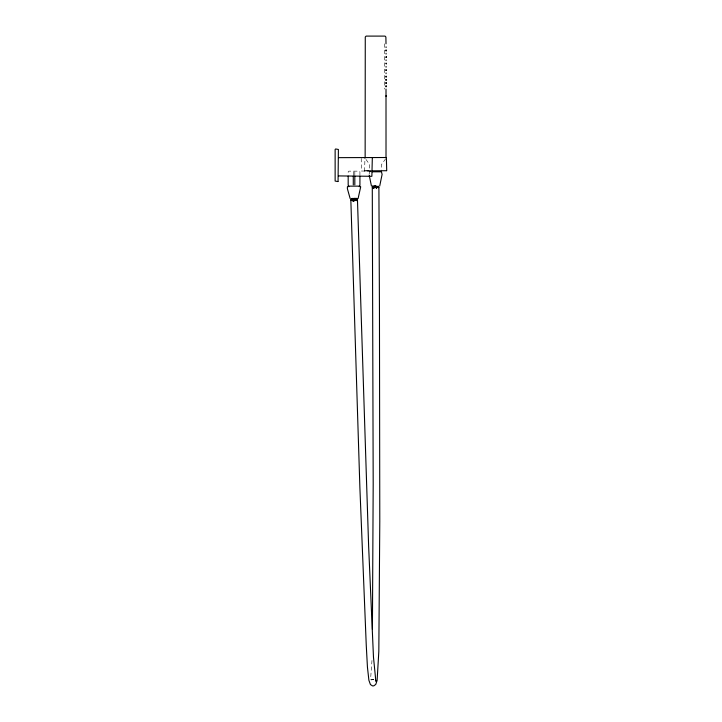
<?xml version="1.0" encoding="UTF-8"?>
<svg xmlns="http://www.w3.org/2000/svg" width="722" height="722" viewBox="0 0 722 722"><rect width="100%" height="100%" fill="white"/><g stroke="black" fill="none" stroke-linecap="round" stroke-linejoin="round"><path stroke-width="0.54" stroke-dasharray="3.61 2.71" d="M371.983 660.431L370.548 679.582M384.447 43.798L384.447 89.077M369.05 174.399L369.709 171.791L369.709 164.616L365.467 158.741M385.692 158.741L381.451 164.616L381.451 171.791M371.216 679.925L373.68 679.375L372.426 679.348M371.099 679.844L373.572 679.33M364.556 171.141L364.98 157.865M365.314 170.879L370.711 170.834M370.639 170.843L364.258 170.879L370.918 170.825M371.279 171.141L361.343 171.015L361.226 157.865M369.727 171.791L370.918 171.791M359.926 175.058L359.926 171.791L359.267 171.141L348.843 171.141L348.175 171.791L348.175 175.058M354.818 171.791L354.818 175.446M353.284 171.791L353.284 175.446"/><path stroke-width="1.08" d="M356.154 199.218L356.208 200.129M372.814 186.095L372.696 188.406L372.787 186.204M386.008 43.798L385.882 37.012L385.034 36.1L366.126 36.1L365.269 37.012L365.142 157.441M386.071 86.739L386.071 85.855L386.071 86.676M386.071 83.481L386.071 82.588L386.071 83.418M386.071 76.198L386.071 77.028L386.071 76.351M386.071 73.635L386.071 72.94M386.071 57.453L386.324 56.496L386.071 57.327M386.071 53.311L386.071 54.06M372.408 629.404L373.193 484.146L372.281 187.54L376.857 187.314M386.071 47.535L386.071 46.84M386.071 60.585L386.071 59.89M373.96 188.108L374.158 186.312L376.361 186.321L376.37 188.171L376.379 186.673L376.442 188.153L377.786 186.258M353.157 201.14L353.482 198.406L353.717 201.095L354.042 198.379L354.61 198.37L354.683 200.869C356.009 193.749 354.213 203.839 355.666 198.622M354.854 200.499L355.161 198.649L353.32 198.875M354.619 198.676L354.114 200.572L354.06 198.694L353.572 199.841L353.491 198.712L352.995 200.499L352.941 198.712M379.691 186.141L382.1 174.399L381.451 171.791L372.083 171.791M378.111 186.872L378.337 186.186L378.355 187.711M359.267 186.799L359.926 184.841L359.926 176.141M358.094 198.541L360.702 186.799L359.926 186.141L348.194 186.141L347.399 186.799L347.399 188.749L350.143 198.541M386.108 96.495L386.08 95.611M372.841 187.512L376.848 187.251L372.417 187.278L373.121 187.503M338.6 157.649L386.378 157.513L386.721 170.717M338.067 181.538L338.392 149.481L335.658 148.958L335.134 149.481L335.134 181.06L337.869 181.574M375.684 680.72L375.485 680.286L375.855 681.171L373.473 657.119L368.635 546.292L357.471 200.048L350.847 200.229L359.89 487.774L366.253 645.197L367.435 667.101L368.897 680.286L370.431 684.546L372.507 685.9L373.761 685.864L375.774 684.402L377.119 680.404L378.824 651.406L379.79 521.293L379.456 310.875L378.906 187.503L372.281 187.54M357.471 200.048L352.877 200.337M373.933 187.269L376.487 187.169M375.828 186.79L377.028 186.529M353.509 199.534L350.802 199.759M354.222 199.443L352.029 199.624M374.059 187.278L378.906 187.503M373.779 186.005L374.258 185.987M374.79 185.969L375.918 185.96M371.992 170.825L386.46 170.717M364.258 157.703L365.314 157.703M375.314 186.141L375.846 186.141M353.789 198.541L354.312 198.541M356.099 198.37L355.215 200.22L355.161 198.685M352.002 198.712L352.471 199.75M386.071 67.182L386.071 66.415M338.447 175.915L371.875 176.303L372.317 158.154M373.301 186.267L373.806 188.108M348.834 186.799L348.175 184.841L348.175 176.141M371.469 186.141L369.258 175.491M356.108 198.586L356.433 200.581L356.469 198.55L356.776 200.075L356.921 199.209L357.002 200.707L356.894 198.487M351.876 200.346L351.632 198.523L351.659 200.4M356.46 198.379L356.704 200.517M351.569 200.409L351.37 198.559L351.253 200.229M386.071 63.148L386.324 63.978L386.071 63.31M386.071 69.673L386.071 70.503L386.071 69.826M372.687 186.177L372.796 188.361M356.731 198.397L356.794 200.517M352.056 200.328L351.993 198.487L352.932 198.424L353.013 201.149M386.008 89.077L386.017 157.441M354.818 176.141L354.818 184.841M353.284 176.141L353.284 184.841M386.071 79.402L386.071 80.286L386.071 79.456M386.071 50.044L386.071 50.865L386.071 50.107"/></g></svg>
